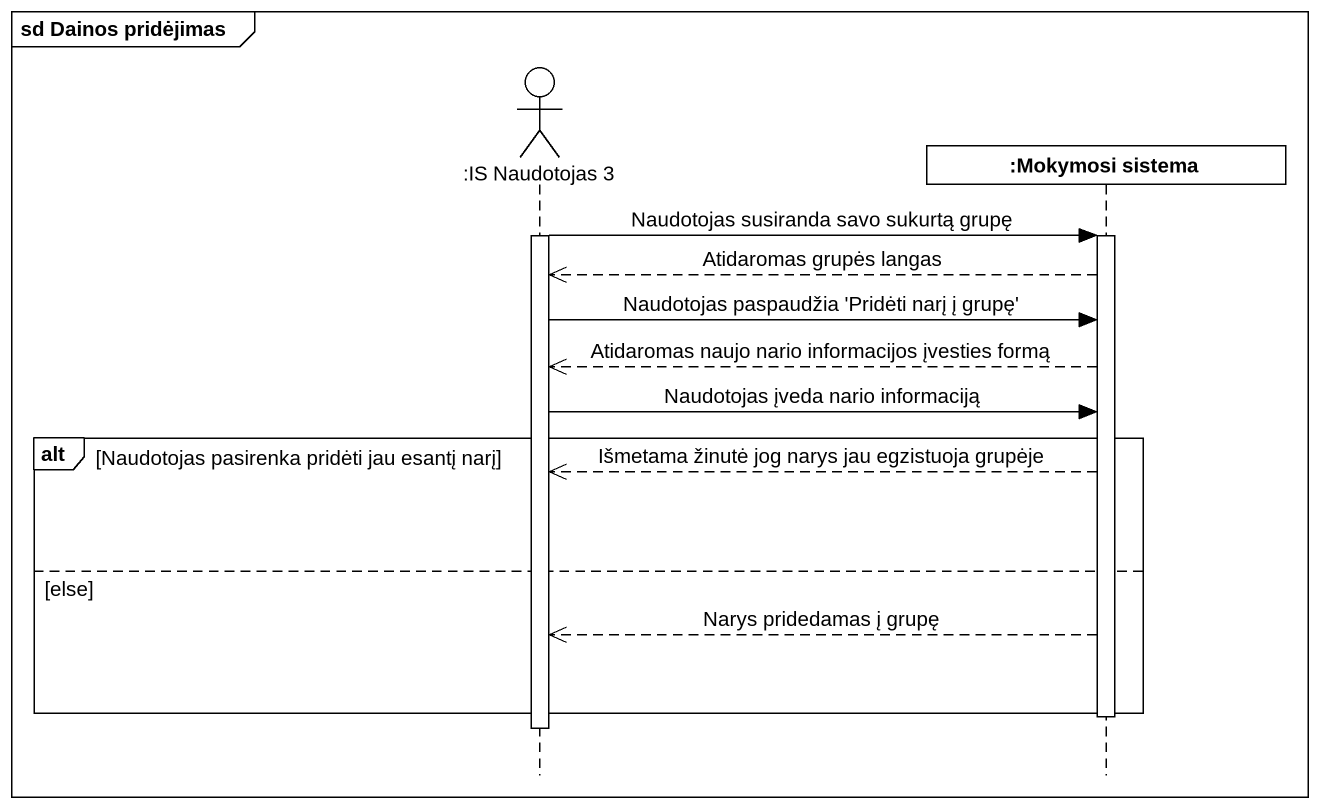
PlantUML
@startuml
mainframe sd Dainos pridėjimas
hide footbox
actor ":IS Naudotojas 3" as IS_Naudotojas_3
participant ":Mokymosi sistema" as Mokymosi_sistema

activate IS_Naudotojas_3
IS_Naudotojas_3 -> Mokymosi_sistema : Naudotojas susiranda savo sukurtą grupę
activate Mokymosi_sistema
Mokymosi_sistema -->> IS_Naudotojas_3 : Atidaromas grupės langas
IS_Naudotojas_3 -> Mokymosi_sistema : Naudotojas paspaudžia 'Pridėti narį į grupę'
Mokymosi_sistema -->> IS_Naudotojas_3 : Atidaromas naujo nario informacijos įvesties formą
IS_Naudotojas_3 -> Mokymosi_sistema : Naudotojas įveda nario informaciją
alt Naudotojas pasirenka pridėti jau esantį narį
  Mokymosi_sistema -->> IS_Naudotojas_3 : Išmetama žinutė jog narys jau egzistuoja grupėje
else else
  Mokymosi_sistema -->> IS_Naudotojas_3 : Narys pridedamas į grupę
end
deactivate Mokymosi_sistema
deactivate IS_Naudotojas_3
@enduml
